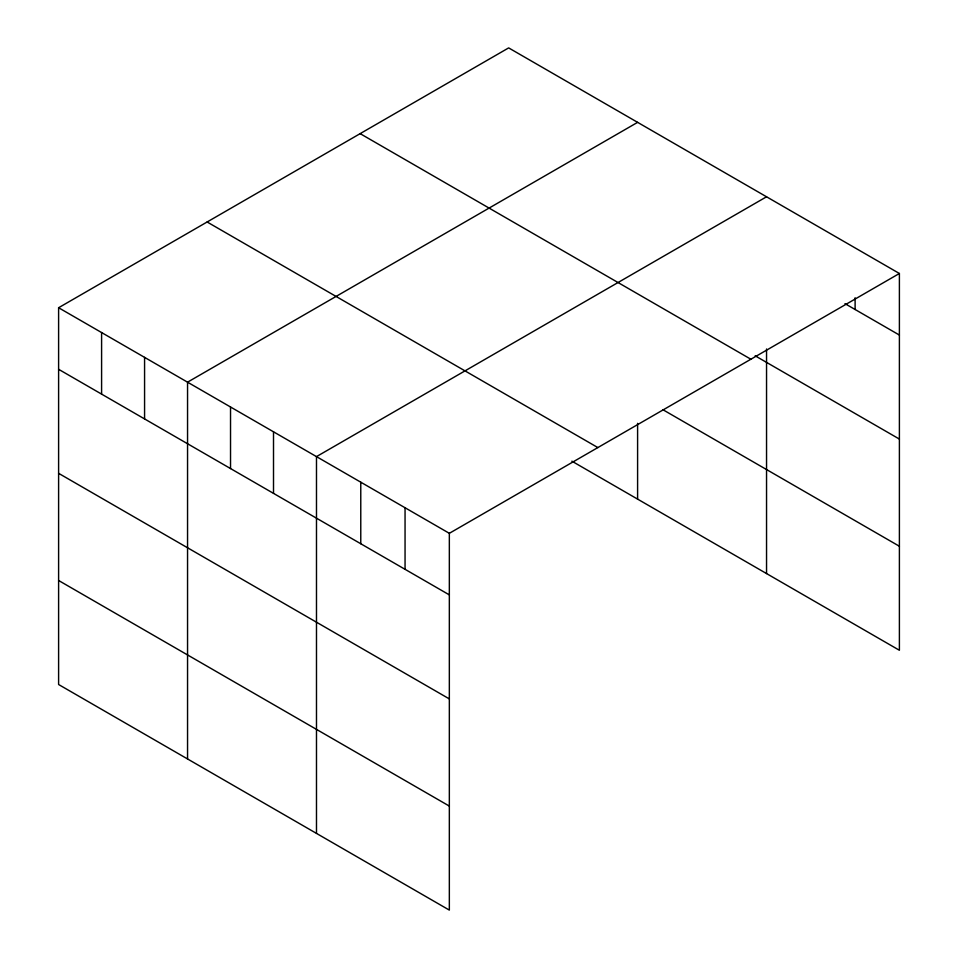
<?xml version="1.0" encoding="UTF-8"?>
<svg xmlns="http://www.w3.org/2000/svg" width="958" height="958" viewBox="0 0 958 958"><rect width="100%" height="100%" fill="white"/><g stroke="black" fill="none" stroke-linecap="round" stroke-linejoin="round"><path stroke-width="1.44" d="M58.606 307.734L449.338 533.319L449.338 910.1L58.606 684.515L58.606 307.734L508.662 47.9L899.394 273.485L899.394 650.266L571.866 461.169M637.597 122.349L187.552 382.17L187.552 758.952M766.544 196.785L316.487 456.619L316.487 833.4M449.338 533.319L899.394 273.485M844.98 303.65L899.394 335.06M755.167 355.813L899.394 439.075M360.148 133.641L750.868 359.226M662.888 409.701L899.394 546.252M207.132 221.993L597.852 447.578M58.606 369.297L449.338 594.882M58.606 473.324L449.338 698.909M58.606 580.488L449.338 806.085M855.111 297.758L855.111 309.494M766.544 348.999L766.544 573.567M637.597 423.34L637.597 499.13M405.054 507.752L405.054 569.315M360.771 482.185L360.771 543.749M273.509 431.807L273.509 493.37M230.531 406.994L230.531 468.558M144.574 357.358L144.574 418.933M101.596 332.546L101.596 394.121"/></g></svg>
